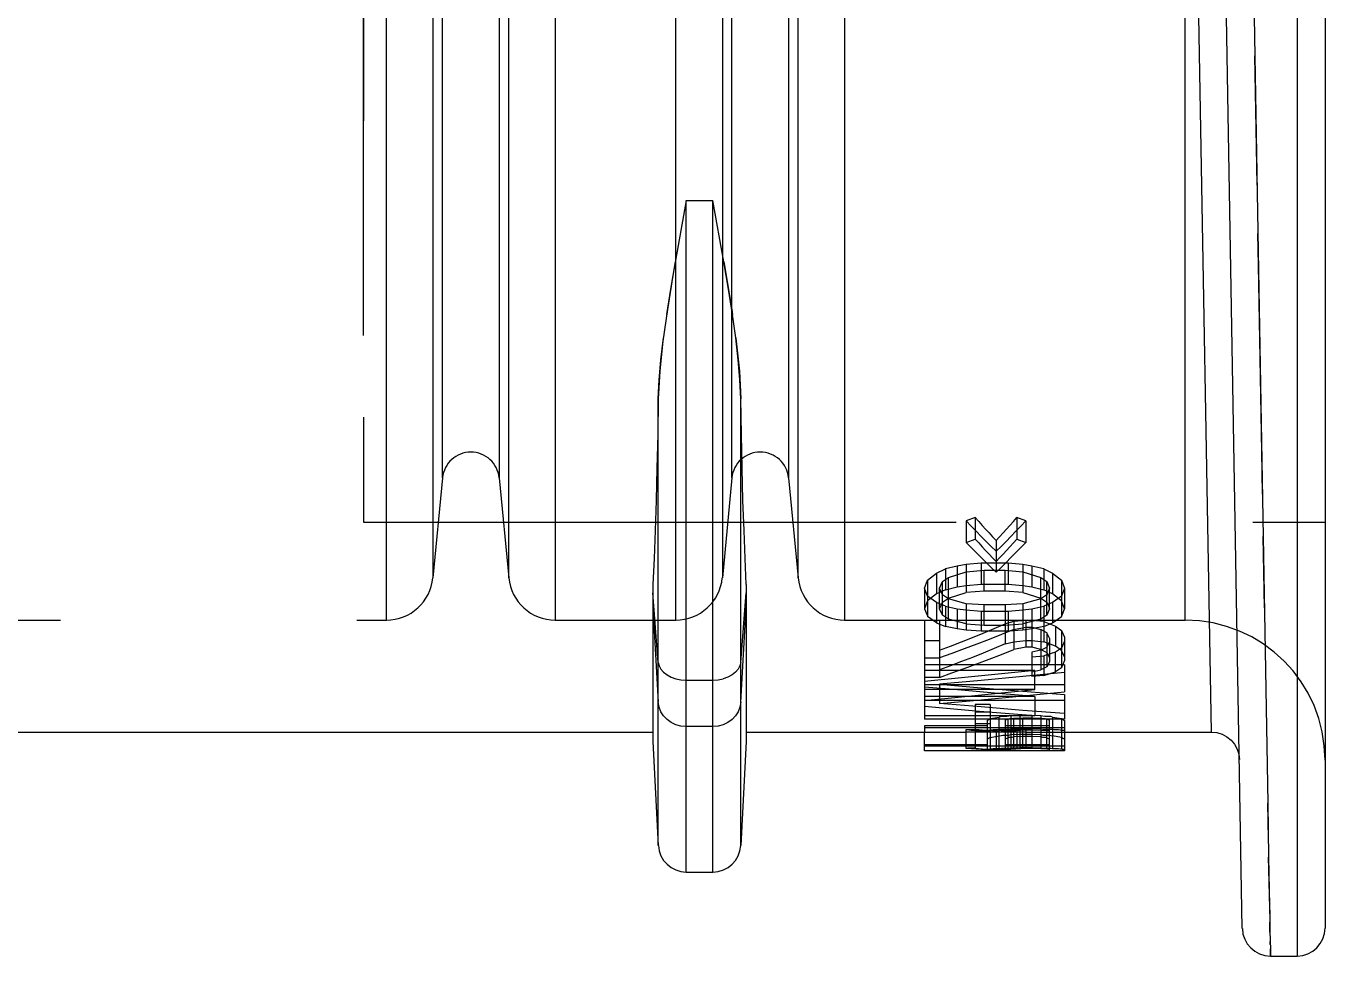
# Model space of a CAD drawing. Header units: millimetres. Extents: x -1 to 4489, y 0 to 1364.
# Drawn here: x 2420.07 to 2433.99, y 432.14 to 442.11 of the extents above; entities that cross this region are included whole.
import ezdxf

# ---------------------------------------------------------------- set-up
doc = ezdxf.new("R2010")
doc.units = ezdxf.units.MM
doc.linetypes.add('HIDDEN', pattern=[9.525, 6.35, -3.175])
doc.layers.add('A_FLAECHEN', color=7, linetype='Continuous')
doc.layers.add('DEFAULT_2', color=8, linetype='HIDDEN')

# ---------------------------------------------------------------- blocks, each defined once
blk = doc.blocks.new('A$C2FA92B4D')
at = {"color": 7, "linetype": 'Continuous'}
for p, q in [((0.586, 37.8), (0.3, 37.8)), ((0.585, 37.791), (0.586, 37.797)), ((0.585, 37.78), (0.585, 37.791)), ((0.585, 37.764), (0.585, 37.78)), ((0.585, 37.748), (0.585, 37.764)), ((0.585, 37.729), (0.585, 37.748)), ((0.588, 37.633), (0.585, 37.729)), ((0.586, 37.799), (0.586, 37.8)), ((0.586, 37.797), (0.586, 37.799)), ((0.59, 37.53), (0.588, 37.633)), ((0, 0.3), (0, 37.5)), ((0.591, 37.475), (0.59, 37.53)), ((0.592, 37.348), (0.591, 37.475)), ((0.886, 37.505), (1.221, 18.3)), ((0.594, 37.261), (0.592, 37.348)), ((0.604, 36.741), (0.594, 37.261)), ((6.842, 36.9), (6.558, 36.9)), ((0.612, 36.162), (0.604, 36.741)), ((6.2, 35.5), (6.258, 36.616)), ((7.2, 35.5), (7.142, 36.616)), ((0.712, 30.455), (0.612, 36.162)), ((0.924, 35.638), (0.917, 35.695)), ((0.941, 35.582), (0.924, 35.638)), ((0.969, 35.531), (0.941, 35.582)), ((1.006, 35.487), (0.969, 35.531)), ((1.051, 35.45), (1.006, 35.487)), ((2.79, 35.6), (4.29, 35.6)), ((2.79, 35.4), (2.79, 35.6)), ((3.205, 35.374), (3.205, 35.575)), ((3.205, 35.575), (3.221, 35.573)), ((3.221, 35.573), (3.237, 35.573)), ((3.237, 35.573), (3.269, 35.573)), ((3.269, 35.573), (3.285, 35.572)), ((3.285, 35.572), (3.301, 35.571)), ((3.375, 35.579), (3.301, 35.571)), ((3.301, 35.371), (3.301, 35.571)), ((3.412, 35.582), (3.375, 35.579)), ((3.45, 35.585), (3.412, 35.582)), ((3.487, 35.588), (3.45, 35.585)), ((3.524, 35.591), (3.487, 35.588)), ((3.524, 35.391), (3.524, 35.591)), ((3.561, 35.588), (3.524, 35.591)), ((3.599, 35.585), (3.561, 35.588)), ((3.577, 35.594), (3.63, 35.592)), ((3.636, 35.582), (3.599, 35.585)), ((3.63, 35.592), (3.684, 35.588)), ((3.673, 35.579), (3.636, 35.582)), ((3.747, 35.571), (3.673, 35.579)), ((3.684, 35.588), (3.737, 35.584)), ((3.737, 35.584), (3.79, 35.58)), ((3.747, 35.571), (3.763, 35.572)), ((3.747, 35.371), (3.747, 35.571)), ((3.763, 35.572), (3.779, 35.573)), ((3.779, 35.573), (3.811, 35.573)), ((3.811, 35.573), (3.827, 35.573)), ((3.827, 35.573), (3.843, 35.575)), ((3.843, 35.575), (3.843, 35.374)), ((4.29, 35.6), (4.29, 35.4)), ((6.2, 33.82), (6.2, 35.5)), ((7.2, 33.82), (7.2, 35.5)), ((1.103, 35.423), (1.051, 35.45)), ((1.158, 35.406), (1.103, 35.423)), ((1.217, 35.4), (1.158, 35.406)), ((3.205, 35.4), (1.217, 35.4)), ((3.221, 35.373), (3.205, 35.374)), ((3.237, 35.373), (3.221, 35.373)), ((3.269, 35.373), (3.237, 35.373)), ((3.285, 35.372), (3.269, 35.373)), ((3.301, 35.371), (3.285, 35.372)), ((3.301, 35.371), (3.338, 35.375)), ((3.338, 35.375), (3.375, 35.379)), ((3.375, 35.379), (3.412, 35.382)), ((3.412, 35.382), (3.45, 35.385)), ((3.45, 35.385), (3.487, 35.388)), ((3.487, 35.388), (3.524, 35.391)), ((3.524, 35.391), (3.561, 35.388)), ((3.561, 35.388), (3.599, 35.385)), ((3.599, 35.385), (3.636, 35.382)), ((3.636, 35.382), (3.673, 35.379)), ((3.673, 35.379), (3.71, 35.375)), ((3.71, 35.375), (3.747, 35.371)), ((3.763, 35.372), (3.747, 35.371)), ((3.779, 35.373), (3.763, 35.372)), ((3.811, 35.373), (3.779, 35.373)), ((3.827, 35.373), (3.811, 35.373)), ((3.843, 35.374), (3.827, 35.373)), ((6.2, 35.4), (3.843, 35.4)), ((14.2, 35.4), (7.2, 35.4)), ((6.2, 33.82), (6.213, 33.54)), ((7.187, 33.54), (7.2, 33.82)), ((6.213, 33.54), (6.224, 33.239)), ((7.176, 33.239), (7.187, 33.54)), ((6.224, 33.239), (6.235, 32.917)), ((7.165, 32.917), (7.176, 33.239)), ((6.235, 32.917), (6.244, 32.574)), ((7.156, 32.574), (7.165, 32.917)), ((6.244, 32.574), (6.252, 32.211)), ((7.148, 32.211), (7.156, 32.574)), ((6.252, 32.211), (6.258, 31.829)), ((7.142, 31.829), (7.148, 32.211)), ((6.258, 31.829), (6.267, 31.627)), ((7.127, 31.531), (7.142, 31.829)), ((6.267, 31.627), (6.285, 31.41)), ((7.093, 31.212), (7.127, 31.531)), ((6.285, 31.41), (6.312, 31.176)), ((6.312, 31.176), (6.348, 30.924)), ((7.044, 30.871), (7.093, 31.212)), ((6.348, 30.924), (6.391, 30.653)), ((6.985, 30.506), (7.044, 30.871)), ((6.391, 30.653), (6.441, 30.36)), ((6.842, 29.705), (6.985, 30.506)), ((0.77, 27.107), (0.712, 30.455)), ((6.441, 30.36), (6.558, 29.705))]:
    blk.add_line(p, q, dxfattribs=at)
at = {"color": 9, "linetype": 'Continuous'}
for p, q in [((0.3, 0), (0.3, 37.8)), ((6.558, 36.9), (6.558, 29.705)), ((6.842, 36.9), (6.842, 29.705)), ((6.258, 36.616), (6.258, 31.829)), ((7.142, 36.616), (7.142, 31.829)), ((1.217, 35.4), (1.495, 19.774)), ((6.286, 35.182), (6.314, 35.227)), ((6.286, 35.182), (6.314, 35.227)), ((6.314, 35.227), (6.352, 35.266)), ((6.314, 35.227), (6.352, 35.266)), ((6.352, 35.266), (6.396, 35.298)), ((6.396, 35.298), (6.447, 35.322)), ((6.447, 35.322), (6.501, 35.336)), ((6.501, 35.336), (6.558, 35.341)), ((6.558, 35.341), (6.842, 35.341)), ((6.842, 35.341), (6.899, 35.336)), ((6.899, 35.336), (6.953, 35.322)), ((6.899, 35.336), (6.953, 35.322)), ((6.953, 35.322), (7.004, 35.298)), ((6.953, 35.322), (7.004, 35.298)), ((7.004, 35.298), (7.048, 35.266)), ((7.048, 35.266), (7.086, 35.227)), ((7.086, 35.227), (7.114, 35.182)), ((6.258, 35.081), (6.2, 34.059)), ((6.258, 35.081), (6.267, 35.132)), ((6.267, 35.132), (6.286, 35.182)), ((7.114, 35.182), (7.133, 35.132)), ((7.133, 35.132), (7.142, 35.081)), ((7.2, 34.059), (7.142, 35.081)), ((6.314, 34.759), (6.352, 34.788)), ((6.352, 34.788), (6.396, 34.811)), ((6.396, 34.811), (6.447, 34.829)), ((6.501, 34.839), (6.447, 34.829)), ((6.558, 34.843), (6.501, 34.839)), ((6.842, 34.843), (6.558, 34.843)), ((6.899, 34.839), (6.842, 34.843)), ((6.953, 34.829), (6.899, 34.839)), ((7.004, 34.811), (6.953, 34.829)), ((7.048, 34.788), (7.004, 34.811)), ((7.086, 34.759), (7.048, 34.788)), ((6.258, 34.653), (6.2, 33.909)), ((6.258, 34.653), (6.267, 34.691)), ((6.267, 34.691), (6.286, 34.726)), ((6.286, 34.726), (6.314, 34.759)), ((7.114, 34.726), (7.086, 34.759)), ((7.133, 34.691), (7.114, 34.726)), ((7.142, 34.653), (7.133, 34.691)), ((7.142, 34.653), (7.2, 33.909)), ((1.5, 34.2), (1.5, 2.4)), ((5.146, 2.4), (5.146, 34.2)), ((6.954, 34.2), (6.954, 2.4)), ((8.246, 2.4), (8.246, 34.2)), ((10.054, 34.2), (10.054, 2.4)), ((5.644, 33.748), (5.644, 2.852)), ((6.456, 2.852), (6.456, 33.748)), ((8.744, 33.748), (8.744, 2.852)), ((9.556, 2.852), (9.556, 33.748)), ((5.747, 3.925), (5.747, 32.675)), ((6.353, 32.675), (6.353, 3.925)), ((8.847, 3.925), (8.847, 32.675)), ((9.453, 32.675), (9.453, 3.925)), ((6.842, 29.705), (6.558, 29.705))]:
    blk.add_line(p, q, dxfattribs=at)
at = {"color": 7, "linetype": 'Continuous'}
for centre, start, end in [((0.3, 37.5), 90.0343, 179.9878), ((0.586, 37.5), 1.0121, 90.0209), ((6.558, 36.6), 90, 177), ((6.842, 36.6), 3, 90)]:
    blk.add_arc(centre, 0.3, start, end, dxfattribs=at)
at = {"layer": 'A_FLAECHEN', "color": 8, "linetype": 'HIDDEN'}
blk.add_line((10.3, 31.15), (10.3, 5.45), dxfattribs=at)
at = {"layer": 'DEFAULT_2', "color": 8, "linetype": 'HIDDEN'}
for p, q in [((0.586, 37.8), (0.585, 37.794)), ((0.585, 37.794), (0.585, 37.778)), ((0.585, 37.778), (0.585, 37.754)), ((0.585, 37.754), (0.586, 37.724)), ((0.587, 37.676), (0.588, 37.643)), ((0.59, 37.543), (0.591, 37.439)), ((0.592, 37.348), (0.593, 37.283)), ((0.593, 37.283), (0.604, 36.741)), ((0.607, 36.548), (0.614, 36.162)), ((2.795, 35.586), (2.79, 35.588)), ((2.79, 35.55), (4.29, 35.55)), ((2.801, 35.584), (2.795, 35.586)), ((2.806, 35.584), (2.801, 35.584)), ((2.811, 35.584), (2.806, 35.584)), ((2.817, 35.583), (2.811, 35.584)), ((2.822, 35.581), (2.817, 35.583)), ((2.822, 35.255), (2.822, 35.581)), ((2.838, 35.579), (2.822, 35.581)), ((2.854, 35.578), (2.838, 35.579)), ((2.886, 35.578), (2.854, 35.578)), ((2.902, 35.577), (2.886, 35.578)), ((2.918, 35.575), (2.902, 35.577)), ((2.918, 35.239), (2.918, 35.575)), ((2.939, 35.573), (2.918, 35.575)), ((2.96, 35.572), (2.939, 35.573)), ((2.95, 35.6), (2.95, 35.271)), ((2.95, 35.586), (2.955, 35.585)), ((3.428, 35.535), (2.95, 35.535)), ((2.955, 35.585), (2.96, 35.584)), ((2.96, 35.584), (2.971, 35.584)), ((3.003, 35.572), (2.96, 35.572)), ((2.971, 35.584), (2.976, 35.584)), ((2.976, 35.584), (2.981, 35.582)), ((2.981, 35.582), (3.045, 35.579)), ((2.981, 35.582), (2.981, 35.26)), ((3.024, 35.571), (3.003, 35.572)), ((3.045, 35.569), (3.024, 35.571)), ((3.045, 35.579), (3.141, 35.578)), ((3.045, 35.225), (3.045, 35.579)), ((3.141, 35.567), (3.045, 35.569)), ((3.141, 35.578), (3.237, 35.578)), ((3.141, 35.221), (3.141, 35.578)), ((3.269, 35.567), (3.141, 35.567)), ((3.205, 35.575), (3.258, 35.58)), ((3.237, 35.578), (3.333, 35.579)), ((3.237, 35.578), (3.237, 35.247)), ((3.258, 35.58), (3.311, 35.584)), ((3.364, 35.569), (3.269, 35.567)), ((3.269, 35.221), (3.269, 35.567)), ((3.311, 35.584), (3.364, 35.588)), ((3.333, 35.579), (3.396, 35.582)), ((3.333, 35.579), (3.333, 35.251)), ((3.364, 35.588), (3.471, 35.594)), ((3.386, 35.571), (3.364, 35.569)), ((3.364, 35.225), (3.364, 35.569)), ((3.407, 35.572), (3.386, 35.571)), ((3.396, 35.582), (3.402, 35.584)), ((3.396, 35.582), (3.396, 35.26)), ((3.402, 35.584), (3.407, 35.584)), ((3.407, 35.584), (3.418, 35.584)), ((3.45, 35.572), (3.407, 35.572)), ((3.418, 35.584), (3.423, 35.585)), ((3.423, 35.585), (3.428, 35.586)), ((3.428, 35.271), (3.428, 35.6)), ((3.471, 35.573), (3.45, 35.572)), ((3.471, 35.594), (3.524, 35.597)), ((3.492, 35.575), (3.471, 35.573)), ((3.508, 35.577), (3.492, 35.575)), ((3.492, 35.575), (3.492, 35.239)), ((3.524, 35.578), (3.508, 35.577)), ((3.524, 35.597), (3.577, 35.594)), ((3.524, 35.591), (3.524, 35.597)), ((3.556, 35.578), (3.524, 35.578)), ((3.572, 35.579), (3.556, 35.578)), ((3.588, 35.581), (3.572, 35.579)), ((3.593, 35.583), (3.588, 35.581)), ((3.588, 35.106), (3.588, 35.581)), ((3.599, 35.584), (3.593, 35.583)), ((3.604, 35.584), (3.599, 35.584)), ((3.609, 35.584), (3.604, 35.584)), ((3.614, 35.586), (3.609, 35.584)), ((3.62, 35.588), (3.614, 35.586)), ((3.62, 35.275), (3.62, 35.6)), ((4.29, 35.535), (3.62, 35.535)), ((3.79, 35.58), (3.843, 35.575)), ((2.79, 35.477), (2.822, 35.457)), ((2.79, 35.275), (2.79, 35.4)), ((2.79, 35.387), (2.795, 35.385)), ((4.29, 35.35), (2.79, 35.35)), ((2.795, 35.385), (2.801, 35.384)), ((2.801, 35.384), (2.806, 35.384)), ((2.806, 35.384), (2.811, 35.384)), ((2.811, 35.384), (2.817, 35.383)), ((2.817, 35.383), (2.822, 35.381)), ((2.822, 35.457), (2.918, 35.441)), ((2.822, 35.381), (2.838, 35.379)), ((2.838, 35.379), (2.854, 35.378)), ((2.854, 35.378), (2.886, 35.378)), ((2.886, 35.378), (2.902, 35.376)), ((2.902, 35.376), (2.918, 35.374)), ((2.939, 35.436), (2.918, 35.441)), ((2.918, 35.374), (2.939, 35.373)), ((2.96, 35.434), (2.939, 35.436)), ((2.939, 35.373), (2.96, 35.372)), ((2.955, 35.471), (2.95, 35.473)), ((2.955, 35.385), (2.95, 35.386)), ((2.981, 35.461), (2.955, 35.471)), ((2.96, 35.384), (2.955, 35.385)), ((3.003, 35.434), (2.96, 35.434)), ((2.971, 35.384), (2.96, 35.384)), ((2.96, 35.372), (3.003, 35.372)), ((2.976, 35.383), (2.971, 35.384)), ((2.981, 35.382), (2.976, 35.383)), ((2.981, 35.461), (2.992, 35.459)), ((3.045, 35.379), (2.981, 35.382)), ((2.992, 35.459), (3.003, 35.457)), ((3.003, 35.457), (3.024, 35.457)), ((3.024, 35.432), (3.003, 35.434)), ((3.003, 35.372), (3.024, 35.371)), ((3.024, 35.457), (3.035, 35.456)), ((3.045, 35.427), (3.024, 35.432)), ((3.024, 35.371), (3.045, 35.369)), ((3.035, 35.456), (3.045, 35.453)), ((3.045, 35.453), (3.141, 35.449)), ((3.141, 35.423), (3.045, 35.427)), ((3.141, 35.378), (3.045, 35.379)), ((3.045, 35.369), (3.141, 35.367)), ((3.141, 35.449), (3.237, 35.449)), ((3.269, 35.423), (3.141, 35.423)), ((3.237, 35.378), (3.141, 35.378)), ((3.141, 35.367), (3.269, 35.367)), ((3.205, 35.4), (3.843, 35.4)), ((3.258, 35.379), (3.205, 35.374)), ((3.237, 35.449), (3.333, 35.453)), ((3.333, 35.379), (3.237, 35.378)), ((3.311, 35.384), (3.258, 35.379)), ((3.364, 35.427), (3.269, 35.423)), ((3.269, 35.367), (3.364, 35.369)), ((3.364, 35.388), (3.311, 35.384)), ((3.333, 35.453), (3.343, 35.456)), ((3.396, 35.382), (3.333, 35.379)), ((3.343, 35.456), (3.354, 35.457)), ((3.354, 35.457), (3.375, 35.457)), ((3.386, 35.432), (3.364, 35.427)), ((3.418, 35.391), (3.364, 35.388)), ((3.364, 35.369), (3.386, 35.371)), ((3.375, 35.457), (3.386, 35.459)), ((3.386, 35.459), (3.396, 35.461)), ((3.407, 35.434), (3.386, 35.432)), ((3.386, 35.371), (3.407, 35.372)), ((3.428, 35.473), (3.396, 35.461)), ((3.402, 35.383), (3.396, 35.382)), ((3.407, 35.384), (3.402, 35.383)), ((3.45, 35.434), (3.407, 35.434)), ((3.418, 35.384), (3.407, 35.384)), ((3.407, 35.372), (3.45, 35.372)), ((3.471, 35.394), (3.418, 35.391)), ((3.423, 35.385), (3.418, 35.384)), ((3.428, 35.386), (3.423, 35.385)), ((3.471, 35.436), (3.45, 35.434)), ((3.45, 35.372), (3.471, 35.373)), ((3.492, 35.441), (3.471, 35.436)), ((3.524, 35.397), (3.471, 35.394)), ((3.471, 35.373), (3.492, 35.374)), ((3.588, 35.457), (3.492, 35.441)), ((3.492, 35.374), (3.508, 35.376)), ((3.508, 35.376), (3.524, 35.378)), ((3.577, 35.394), (3.524, 35.397)), ((3.524, 35.378), (3.556, 35.378)), ((3.556, 35.378), (3.572, 35.379)), ((3.572, 35.379), (3.588, 35.381)), ((3.63, 35.391), (3.577, 35.394)), ((3.588, 35.457), (3.62, 35.477)), ((3.588, 35.385), (3.747, 35.385)), ((3.588, 35.381), (3.593, 35.383)), ((3.593, 35.383), (3.599, 35.384)), ((3.599, 35.384), (3.604, 35.384)), ((3.604, 35.384), (3.609, 35.384)), ((3.609, 35.384), (3.614, 35.385)), ((3.614, 35.385), (3.62, 35.387)), ((3.684, 35.388), (3.63, 35.391)), ((3.737, 35.384), (3.684, 35.388)), ((3.79, 35.379), (3.737, 35.384)), ((3.747, 35.106), (3.747, 35.371)), ((3.843, 35.374), (3.79, 35.379)), ((4.29, 35.334), (4.29, 35.4)), ((2.822, 35.255), (2.79, 35.275)), ((2.79, 35.261), (4.29, 35.261)), ((2.79, 34.998), (2.79, 35.261)), ((2.918, 35.239), (2.822, 35.255)), ((2.918, 35.239), (2.939, 35.235)), ((2.939, 35.235), (2.96, 35.232)), ((2.95, 35.334), (3.428, 35.334)), ((2.981, 35.26), (2.95, 35.271)), ((2.96, 35.232), (3.003, 35.232)), ((2.992, 35.257), (2.981, 35.26)), ((3.003, 35.255), (2.992, 35.257)), ((3.024, 35.255), (3.003, 35.255)), ((3.003, 35.232), (3.024, 35.23)), ((3.035, 35.254), (3.024, 35.255)), ((3.024, 35.23), (3.045, 35.225)), ((3.045, 35.251), (3.035, 35.254)), ((3.141, 35.247), (3.045, 35.251)), ((3.045, 35.225), (3.141, 35.221)), ((4.29, 35.223), (3.109, 35.223)), ((3.7, 35.175), (3.109, 35.223)), ((3.109, 35.018), (3.109, 35.223)), ((3.237, 35.247), (3.141, 35.247)), ((3.141, 35.221), (3.269, 35.221)), ((3.333, 35.251), (3.237, 35.247)), ((3.269, 35.221), (3.364, 35.225)), ((3.343, 35.254), (3.333, 35.251)), ((3.354, 35.255), (3.343, 35.254)), ((3.375, 35.255), (3.354, 35.255)), ((3.364, 35.225), (3.386, 35.23)), ((3.386, 35.257), (3.375, 35.255)), ((3.396, 35.26), (3.386, 35.257)), ((3.386, 35.23), (3.407, 35.232)), ((3.428, 35.271), (3.396, 35.26)), ((3.407, 35.232), (3.45, 35.232)), ((3.45, 35.232), (3.471, 35.235)), ((3.471, 35.235), (3.492, 35.239)), ((3.588, 35.255), (3.492, 35.239)), ((3.747, 35.31), (3.588, 35.31)), ((3.62, 35.275), (3.588, 35.255)), ((3.62, 35.334), (4.29, 35.334)), ((4.29, 34.205), (4.29, 35.261)), ((2.79, 35.202), (3.237, 35.168)), ((3.237, 35.168), (3.684, 35.131)), ((3.747, 35.182), (3.588, 35.182)), ((3.588, 35.106), (3.747, 35.106)), ((4.13, 35.093), (3.683, 35.054)), ((3.684, 35.131), (4.13, 35.093)), ((4.29, 35.124), (3.7, 35.175)), ((4.13, 34.887), (4.13, 35.093)), ((4.29, 35.057), (2.79, 35.057)), ((3.237, 35.013), (2.79, 34.97)), ((3.237, 34.962), (2.79, 34.998)), ((2.79, 34.681), (2.79, 34.97)), ((3.109, 35.018), (4.29, 35.018)), ((3.109, 35.018), (3.503, 34.986)), ((3.502, 34.985), (3.109, 34.944)), ((3.109, 34.944), (4.29, 34.944)), ((3.109, 34.944), (3.109, 34.736)), ((3.683, 35.054), (3.237, 35.013)), ((3.684, 34.926), (3.237, 34.962)), ((3.895, 35.024), (3.502, 34.985)), ((3.503, 34.986), (3.896, 34.953)), ((4.29, 35.062), (3.895, 35.024)), ((3.896, 34.953), (4.29, 34.918)), ((4.29, 34.89), (2.79, 34.89)), ((2.79, 34.763), (3.237, 34.806)), ((3.013, 34.794), (2.886, 34.754)), ((3.013, 34.794), (3.141, 34.804)), ((3.013, 34.584), (3.013, 34.794)), ((3.141, 34.544), (3.141, 34.804)), ((3.237, 34.806), (3.683, 34.847)), ((3.896, 34.817), (3.503, 34.777)), ((3.683, 34.847), (4.13, 34.887)), ((4.13, 34.887), (3.684, 34.926)), ((4.29, 34.855), (3.896, 34.817)), ((4.13, 34.814), (3.997, 34.767)), ((4.13, 34.814), (4.29, 34.814)), ((4.13, 34.205), (4.13, 34.814)), ((2.79, 34.681), (4.29, 34.681)), ((2.801, 34.664), (2.79, 34.638)), ((2.822, 34.713), (2.801, 34.664)), ((2.822, 34.713), (2.875, 34.747)), ((2.822, 34.313), (2.822, 34.713)), ((2.875, 34.747), (2.886, 34.754)), ((2.886, 34.754), (2.886, 34.544)), ((2.95, 34.649), (2.981, 34.702)), ((2.95, 34.393), (2.95, 34.649)), ((2.981, 34.702), (3.045, 34.734)), ((2.981, 34.336), (2.981, 34.702)), ((3.141, 34.754), (3.045, 34.734)), ((3.045, 34.523), (3.045, 34.734)), ((3.503, 34.777), (3.109, 34.736)), ((4.29, 34.736), (3.109, 34.736)), ((3.73, 34.67), (3.598, 34.62)), ((3.864, 34.719), (3.73, 34.67)), ((3.997, 34.767), (3.864, 34.719)), ((3.896, 34.645), (4.013, 34.69)), ((4.013, 34.69), (4.13, 34.734)), ((2.79, 34.382), (2.79, 34.638)), ((2.79, 34.594), (2.822, 34.526)), ((2.822, 34.502), (2.886, 34.544)), ((2.822, 34.526), (2.886, 34.479)), ((2.886, 34.544), (3.013, 34.584)), ((2.955, 34.596), (2.95, 34.605)), ((2.981, 34.549), (2.955, 34.596)), ((3.045, 34.515), (2.981, 34.549)), ((3.045, 34.523), (2.981, 34.491)), ((3.141, 34.594), (3.013, 34.584)), ((3.045, 34.523), (3.141, 34.544)), ((3.045, 34.515), (3.141, 34.491)), ((3.045, 34.301), (3.045, 34.515)), ((3.205, 34.491), (3.333, 34.515)), ((3.465, 34.568), (3.333, 34.515)), ((3.333, 34.217), (3.333, 34.515)), ((3.598, 34.62), (3.465, 34.568)), ((3.545, 34.505), (3.662, 34.553)), ((3.662, 34.553), (3.778, 34.6)), ((3.778, 34.6), (3.896, 34.645)), ((3.864, 34.509), (3.997, 34.557)), ((3.997, 34.557), (4.13, 34.604)), ((4.13, 34.523), (4.013, 34.479)), ((4.29, 34.604), (4.13, 34.604)), ((2.79, 34.426), (2.822, 34.502)), ((2.822, 34.313), (2.79, 34.382)), ((2.886, 34.479), (3.013, 34.432)), ((2.886, 34.265), (2.886, 34.479)), ((2.981, 34.491), (2.95, 34.437)), ((2.95, 34.393), (2.981, 34.336)), ((3.141, 34.419), (3.013, 34.432)), ((3.013, 34.051), (3.013, 34.432)), ((3.141, 34.491), (3.205, 34.491)), ((3.141, 34.078), (3.141, 34.491)), ((3.205, 34.419), (3.141, 34.419)), ((3.205, 34.205), (3.205, 34.491)), ((3.333, 34.432), (3.205, 34.419)), ((3.428, 34.456), (3.333, 34.432)), ((3.428, 34.456), (3.545, 34.505)), ((3.428, 34.038), (3.428, 34.456)), ((3.465, 34.355), (3.598, 34.408)), ((3.598, 34.408), (3.73, 34.459)), ((3.778, 34.387), (3.662, 34.34)), ((3.73, 34.459), (3.864, 34.509)), ((3.896, 34.433), (3.778, 34.387)), ((4.013, 34.479), (3.896, 34.433)), ((4.29, 34.419), (4.13, 34.419)), ((2.886, 34.265), (2.822, 34.313)), ((3.013, 34.217), (2.886, 34.265)), ((3.013, 34.268), (2.918, 34.229)), ((2.981, 34.336), (3.045, 34.301)), ((3.013, 34.268), (3.141, 34.294)), ((3.141, 34.277), (3.045, 34.301)), ((3.045, 34.189), (3.237, 34.242)), ((3.141, 34.294), (3.237, 34.307)), ((3.205, 34.277), (3.141, 34.277)), ((3.333, 34.301), (3.205, 34.277)), ((3.237, 34.307), (3.396, 34.32)), ((3.237, 34.025), (3.237, 34.307)), ((3.428, 34.255), (3.237, 34.242)), ((3.333, 34.301), (3.465, 34.355)), ((3.333, 34.217), (3.428, 34.241)), ((3.396, 34.32), (3.684, 34.32)), ((3.396, 34.104), (3.396, 34.32)), ((3.545, 34.291), (3.428, 34.241)), ((3.652, 34.255), (3.428, 34.255)), ((3.662, 34.34), (3.545, 34.291)), ((3.843, 34.242), (3.652, 34.255)), ((3.652, 34.255), (3.652, 34.038)), ((3.684, 34.32), (3.843, 34.307)), ((3.684, 34.104), (3.684, 34.32)), ((3.843, 34.307), (3.939, 34.294)), ((3.843, 34.025), (3.843, 34.307)), ((3.843, 34.242), (4.035, 34.189)), ((3.939, 34.294), (4.067, 34.268)), ((3.939, 34.078), (3.939, 34.294)), ((4.162, 34.229), (4.067, 34.268)), ((4.067, 34.051), (4.067, 34.268)), ((5.146, 34.2), (1.5, 34.2)), ((2.817, 34.148), (2.79, 34.079)), ((2.822, 34.162), (2.817, 34.148)), ((2.918, 34.229), (2.822, 34.162)), ((2.822, 33.772), (2.822, 34.162)), ((2.918, 34.011), (2.918, 34.229)), ((2.95, 34.079), (2.981, 34.148)), ((2.981, 34.148), (3.045, 34.189)), ((2.981, 34.148), (2.981, 33.787)), ((3.013, 34.217), (3.141, 34.205)), ((3.045, 34.189), (3.045, 33.971)), ((3.141, 34.205), (3.205, 34.205)), ((3.205, 34.205), (3.333, 34.217)), ((3.396, 34.104), (3.237, 34.091)), ((3.684, 34.104), (3.396, 34.104)), ((3.843, 34.091), (3.684, 34.104)), ((4.035, 34.189), (4.099, 34.148)), ((4.035, 34.189), (4.035, 33.971)), ((4.099, 34.148), (4.099, 33.787)), ((4.099, 34.148), (4.13, 34.079)), ((4.13, 34.205), (4.29, 34.205)), ((4.162, 34.229), (4.258, 34.162)), ((4.162, 34.011), (4.162, 34.229)), ((4.258, 33.772), (4.258, 34.162)), ((4.263, 34.148), (4.258, 34.162)), ((4.29, 34.079), (4.263, 34.148)), ((8.246, 34.2), (6.954, 34.2)), ((19.895, 34.2), (10.054, 34.2)), ((0.65, 34.07), (0.663, 33.305)), ((2.79, 33.859), (2.79, 34.079)), ((2.79, 34.079), (2.822, 33.993)), ((2.822, 33.943), (2.918, 34.011)), ((2.822, 33.993), (2.918, 33.92)), ((2.918, 34.011), (3.013, 34.051)), ((2.95, 34.079), (2.95, 33.859)), ((2.96, 34.055), (2.95, 34.079)), ((2.981, 34.008), (2.96, 34.055)), ((3.045, 33.964), (2.981, 34.008)), ((2.981, 33.929), (3.045, 33.971)), ((3.141, 34.078), (3.013, 34.051)), ((3.045, 33.971), (3.237, 34.025)), ((3.237, 33.905), (3.045, 33.964)), ((3.045, 33.964), (3.045, 33.743)), ((3.237, 34.091), (3.141, 34.078)), ((3.237, 34.025), (3.428, 34.038)), ((3.428, 34.038), (3.652, 34.038)), ((3.652, 34.038), (3.843, 34.025)), ((3.939, 34.078), (3.843, 34.091)), ((3.843, 34.025), (4.035, 33.971)), ((4.035, 33.964), (3.843, 33.905)), ((4.067, 34.051), (3.939, 34.078)), ((4.099, 34.008), (4.035, 33.964)), ((4.035, 33.971), (4.099, 33.929)), ((4.035, 33.964), (4.035, 33.743)), ((4.067, 34.051), (4.162, 34.011)), ((4.13, 34.079), (4.099, 34.008)), ((4.13, 34.079), (4.13, 33.859)), ((4.162, 34.011), (4.258, 33.943)), ((4.162, 33.92), (4.258, 33.993)), ((4.258, 33.993), (4.29, 34.079)), ((4.29, 33.859), (4.29, 34.079)), ((2.79, 33.859), (2.822, 33.943)), ((2.822, 33.772), (2.79, 33.859)), ((2.918, 33.92), (3.013, 33.875)), ((2.918, 33.698), (2.918, 33.92)), ((2.95, 33.859), (2.981, 33.929)), ((2.981, 33.787), (2.95, 33.859)), ((3.141, 33.844), (3.013, 33.875)), ((3.013, 33.652), (3.013, 33.875)), ((3.237, 33.829), (3.141, 33.844)), ((3.141, 33.621), (3.141, 33.844)), ((3.237, 33.905), (3.428, 33.89)), ((3.237, 33.606), (3.237, 33.905)), ((3.396, 33.814), (3.237, 33.829)), ((3.428, 33.89), (3.652, 33.89)), ((3.428, 33.89), (3.428, 33.667)), ((3.652, 33.89), (3.843, 33.905)), ((3.652, 33.89), (3.652, 33.667)), ((3.843, 33.829), (3.684, 33.814)), ((3.843, 33.606), (3.843, 33.905)), ((3.939, 33.844), (3.843, 33.829)), ((4.067, 33.875), (3.939, 33.844)), ((3.939, 33.621), (3.939, 33.844)), ((4.067, 33.875), (4.162, 33.92)), ((4.067, 33.652), (4.067, 33.875)), ((4.099, 33.929), (4.13, 33.859)), ((4.13, 33.859), (4.099, 33.787)), ((4.162, 33.698), (4.162, 33.92)), ((4.258, 33.943), (4.29, 33.859)), ((4.29, 33.859), (4.258, 33.772)), ((2.918, 33.698), (2.822, 33.772)), ((3.013, 33.652), (2.918, 33.698)), ((3.045, 33.743), (2.981, 33.787)), ((3.237, 33.683), (3.045, 33.743)), ((3.428, 33.667), (3.237, 33.683)), ((3.684, 33.814), (3.396, 33.814)), ((3.396, 33.59), (3.396, 33.814)), ((3.524, 33.688), (3.47, 33.636)), ((3.524, 33.346), (3.524, 33.688)), ((3.578, 33.636), (3.524, 33.688)), ((3.843, 33.683), (3.652, 33.667)), ((3.684, 33.59), (3.684, 33.814)), ((4.035, 33.743), (3.843, 33.683)), ((4.099, 33.787), (4.035, 33.743)), ((4.162, 33.698), (4.067, 33.652)), ((4.258, 33.772), (4.162, 33.698)), ((5.747, 32.675), (5.644, 33.748)), ((6.353, 32.675), (6.456, 33.748)), ((8.847, 32.675), (8.744, 33.748)), ((9.453, 32.675), (9.556, 33.748)), ((3.013, 33.652), (3.141, 33.621)), ((3.141, 33.621), (3.237, 33.606)), ((3.237, 33.606), (3.396, 33.59)), ((3.417, 33.584), (3.364, 33.531)), ((3.396, 33.59), (3.684, 33.59)), ((3.47, 33.636), (3.417, 33.584)), ((3.652, 33.667), (3.428, 33.667)), ((3.487, 33.534), (3.524, 33.573)), ((3.562, 33.534), (3.524, 33.573)), ((3.631, 33.584), (3.578, 33.636)), ((3.684, 33.531), (3.631, 33.584)), ((3.684, 33.59), (3.843, 33.606)), ((3.843, 33.606), (3.939, 33.621)), ((3.939, 33.621), (4.067, 33.652)), ((3.258, 33.423), (3.205, 33.368)), ((3.311, 33.477), (3.258, 33.423)), ((3.364, 33.531), (3.311, 33.477)), ((3.338, 33.373), (3.375, 33.414)), ((3.375, 33.414), (3.412, 33.455)), ((3.412, 33.455), (3.449, 33.494)), ((3.417, 33.357), (3.47, 33.41)), ((3.449, 33.494), (3.487, 33.534)), ((3.47, 33.41), (3.524, 33.462)), ((3.524, 33.462), (3.578, 33.41)), ((3.599, 33.494), (3.562, 33.534)), ((3.578, 33.41), (3.631, 33.357)), ((3.636, 33.454), (3.599, 33.494)), ((3.673, 33.414), (3.636, 33.454)), ((3.71, 33.373), (3.673, 33.414)), ((3.737, 33.477), (3.684, 33.531)), ((3.79, 33.423), (3.737, 33.477)), ((3.843, 33.368), (3.79, 33.423)), ((3.301, 33.332), (3.205, 33.368)), ((3.205, 33.138), (3.205, 33.368)), ((3.301, 33.332), (3.338, 33.373)), ((3.301, 33.102), (3.301, 33.332)), ((3.311, 33.249), (3.364, 33.303)), ((3.364, 33.303), (3.417, 33.357)), ((3.449, 33.266), (3.412, 33.226)), ((3.487, 33.307), (3.449, 33.266)), ((3.524, 33.346), (3.487, 33.307)), ((3.561, 33.307), (3.524, 33.346)), ((3.599, 33.266), (3.561, 33.307)), ((3.636, 33.226), (3.599, 33.266)), ((3.631, 33.357), (3.684, 33.303)), ((3.684, 33.303), (3.737, 33.249)), ((3.747, 33.332), (3.71, 33.373)), ((3.843, 33.368), (3.747, 33.332)), ((3.747, 33.102), (3.747, 33.332)), ((3.843, 33.138), (3.843, 33.368)), ((10.3, 33.15), (0, 33.15)), ((3.205, 33.138), (3.258, 33.194)), ((3.205, 33.138), (3.301, 33.102)), ((3.258, 33.194), (3.311, 33.249)), ((3.338, 33.144), (3.301, 33.102)), ((3.375, 33.185), (3.338, 33.144)), ((3.412, 33.226), (3.375, 33.185)), ((3.673, 33.185), (3.636, 33.226)), ((3.71, 33.144), (3.673, 33.185)), ((3.747, 33.102), (3.71, 33.144)), ((3.737, 33.249), (3.79, 33.194)), ((3.747, 33.102), (3.843, 33.138)), ((3.79, 33.194), (3.843, 33.138)), ((10.3, 3.45), (10.3, 33.15)), ((0.67, 32.85), (0.678, 32.394)), ((0.678, 32.394), (0.712, 30.398)), ((6.273, 31.531), (6.258, 31.829)), ((7.142, 31.829), (7.133, 31.627)), ((7.133, 31.627), (7.115, 31.41)), ((6.307, 31.212), (6.273, 31.531)), ((7.115, 31.41), (7.088, 31.176)), ((6.312, 31.176), (6.307, 31.212)), ((6.356, 30.871), (6.348, 30.924)), ((7.052, 30.924), (7.009, 30.653)), ((6.415, 30.506), (6.356, 30.871)), ((7.009, 30.653), (6.959, 30.36)), ((6.441, 30.36), (6.415, 30.506)), ((0.712, 30.398), (0.719, 30.058)), ((0.728, 29.54), (0.739, 28.933)), ((0.739, 28.933), (0.752, 28.152))]:
    blk.add_line(p, q, dxfattribs=at)
for centre, radius, start, end in [((1.5, 35.7), 1.5, 180.0098, 269.9935), ((5.146, 33.7), 0.5, 5.4885, 89.971), ((6.954, 33.7), 0.5, 90, 174.4796), ((8.246, 33.7), 0.5, 5.4885, 89.971), ((10.054, 33.7), 0.5, 90.029, 174.4796), ((6.05, 32.705), 0.305, 185.5175, 354.4825), ((9.15, 32.705), 0.305, 185.5202, 354.4825)]:
    blk.add_arc(centre, radius, start, end, dxfattribs=at)

msp = doc.modelspace()

# ---------------------------------------------------------------- block references
at = {"rotation": 180}
msp.add_blockref('A$C2FA92B4D', (2433.986, 469.942), dxfattribs=at)

doc.saveas('drawing.dxf')
